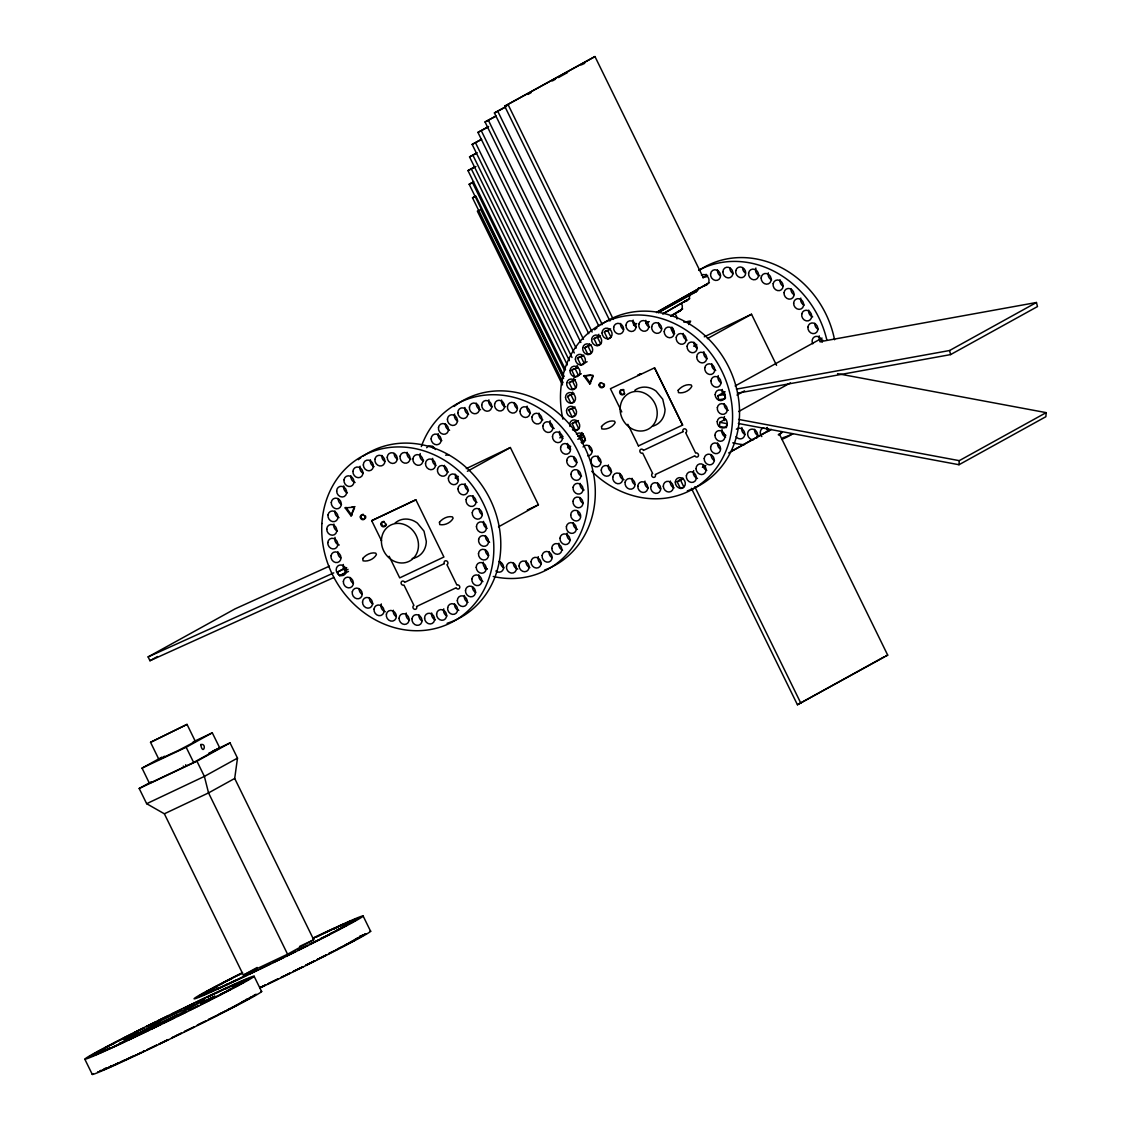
<?xml version="1.0" encoding="UTF-8"?>
<svg xmlns="http://www.w3.org/2000/svg" width="1131" height="1131" viewBox="0 0 1131 1131"><rect width="100%" height="100%" fill="white"/><g stroke="black" fill="none" stroke-linecap="round" stroke-linejoin="round"><path stroke-width="1.5" d="M959.003 464.728L959.272 460.656L1046.161 412.631L1045.878 416.703L959.003 464.728L738.317 423.489M717.817 395.723L718.849 399.794L725.296 398.621A4.241 3.746 61.1 0 0 724.264 394.549L717.817 395.723L725.056 391.722M151.243 781.832L139.198 788.491L146.662 803.703L164.363 813.797L243.377 975.092L287.571 954.211L313.725 939.748L234.697 778.453L237.496 758.109L230.031 742.897L212.868 751.012M351.048 515.92L354.13 507.155L345.153 507.861L351.048 515.92L354.484 508.144M589.774 383.975L592.87 375.209L583.893 375.916L589.774 383.975L593.224 376.185M688.765 324.555L690.659 321.147L687.662 321.388M719.783 422.33L719.5 426.401L726.187 427.645A4.241 3.746 61.1 0 0 726.455 423.574L719.783 422.33L725.565 419.134M587.102 361.736L580.825 364.931L577.588 358.343L581.942 355.94M581.306 373.753L575.029 376.962L571.805 370.374L577.588 367.165M689.783 298.499L663.939 313.16M682.672 308.919L677.398 312.114M709.42 282.693L657.662 311.675M678.614 480.505L680.565 480.208L683.788 486.811A4.241 3.746 61.1 0 1 680.41 488.408L677.172 481.82L682.968 478.102M305.582 965.323L315.111 960.643M227.967 1009.531L230.583 1008.428M150.536 742.318L187.025 724.391L195.409 741.512L178.062 750.616L158.92 759.438L150.536 742.318L187.025 724.391M158.92 759.438L160.913 758.152M208.274 1019.667L217.972 1014.974L208.783 1019.384M582.182 443.409L583.624 442.094L580.401 435.506A4.241 3.746 61.1 0 0 577.644 436.34M168.293 1039.615L167.869 1039.658M196.964 1025.35L206.351 1020.812L204.654 1021.533M237.666 1004.851L231.813 1007.834M97.817 1071.665L97.987 1071.736M117.313 1063.451L117.921 1063.069L117.2 1063.338M317.288 959.413L318.617 958.692M255.889 994.488L256.143 994.206M364.917 934.22L365.695 933.754L364.422 934.263M609.934 321.006L504.695 106.173L594.963 56.55L703.298 277.703L707.653 275.3M504.695 106.173L594.963 56.55M598.893 326.209L494.417 112.944L506.617 106.201M527.951 94.41L531.005 92.728M552.338 80.937L555.392 79.255M558.431 77.558L567.578 72.511M494.417 112.944L505.43 107.134M588.742 333.659L485.043 121.978L495.717 116.083M485.043 121.978L496.057 116.168M580.867 342.481L477.932 132.384L488.606 126.488M477.932 132.384L487.419 127.421M574.294 352.929L472.15 144.415L481.297 139.353M472.15 144.415L481.622 139.438M569.388 360.676L469.549 156.898L477.183 152.685M469.549 156.898L475.995 153.604M565.5 369.653L467.994 170.611L474.087 167.247M467.994 170.611L475.953 166.483M563.563 376.976L469.153 184.254L473.719 181.723M563.054 382.66L472.518 197.84L475.557 196.158M610.627 328.923L607.729 330.535L610.966 337.123L608.577 338.72L607.573 338.72L604.35 332.132L607.248 330.535M702.818 277.703L705.702 276.105M600.363 335.709L597.465 337.307L600.688 343.895L597.309 345.492L594.072 338.904L598.426 336.501M590.99 344.729L588.092 346.326L591.315 352.929L587.936 354.526L584.699 347.938L590.495 344.729M633.614 325.247L636.668 323.565M656.475 312.608L706.536 284.291M658.058 312.566L696.258 291.077L693.119 293.183M658.398 312.637L696.512 291.586M577.588 358.343A4.241 3.746 61.1 0 1 580.981 356.746L583.879 355.148M645.645 323.268L648.699 321.586M645.985 323.353L649.024 321.671M662.752 314.093L686.885 300.097M571.805 370.374A4.241 3.746 61.1 0 1 575.184 368.763L578.082 367.165M670.542 315.987L679.773 310.516M670.881 316.072L680.028 311.025M575.495 379.648L572.597 381.26L575.82 387.848L572.442 389.446L569.218 382.858L573.558 380.454A5.514 4.863 61.1 0 1 574.096 377.768M345.153 507.861L346.029 507.381L351.911 515.439M583.893 375.916L590.735 374.969M573.926 393.376L571.028 394.973L574.265 401.562L570.872 403.159L567.649 396.571L573.445 393.376M575.085 407.004L572.187 408.616L575.425 415.204L572.032 416.802L568.808 410.214L573.148 407.81M704.288 336.812L751.521 314.248L776.545 365.313M455.1 478.074L458.168 476.377M467.386 471.288L510.364 447.537L538.413 504.794L498.502 526.848M693.685 346.213L696.724 344.531M707.384 338.636L751.521 314.248M333.97 577.432L149.956 660.73L148.133 656.899L235.022 608.888L329.432 566.15M578.45 420.591L575.552 422.202L578.775 428.79L575.396 430.388L572.173 423.8L576.513 421.396M149.956 660.73L157.577 656.517M578.464 436.312L582.804 433.908M580.401 435.506L583.285 433.908M348.489 571.438L339.682 575.721A4.241 3.746 61.1 0 1 337.872 571.89L345.111 567.889M337.872 571.89L346.68 567.606M345.591 573.035L345.139 570.915L348.037 569.317M339.682 575.721L345.478 572.512M735.15 385.954L822.067 338.098M822.732 340.12L819.834 341.732L1036.448 302.5L1037.48 306.572L950.591 354.597L737.454 393.192M736.945 395.058L744.566 390.845M738.614 411.543L790.442 382.886M193.373 741.766L212.289 732.817L219.782 748.015L193.641 762.464L149.448 783.359L142.039 768.119L162.016 757.077M142.039 768.119L186.163 747.252L212.289 732.817M702.379 467.23L705.433 465.548M731.347 451.227L769.448 430.162M702.719 467.315L705.772 465.633M728.633 452.994L771.314 429.412M677.172 481.82L681.512 479.417M680.565 480.208L683.463 478.611M778.722 434.742A4.241 3.746 61.1 0 0 779.358 433.979L782.256 432.381M139.198 788.491L196.935 761.191L230.031 742.897M736.422 389.121L949.573 350.525L1036.448 302.5M237.496 758.109L204.386 776.403L146.662 803.703M234.697 778.453L208.542 792.902L164.363 813.797M243.377 975.092L257.175 967.472M691.409 488.338L797.44 704.754L884.315 656.743M797.44 704.754L887.708 655.146L779.358 433.979M294.102 970.978L293.198 971.501L303.051 966.708L297.326 969.338M351.317 941.501L350.341 942.095L351.331 941.685M359.191 937.839L360.153 937.288L359.163 937.656M125.046 1060.143L126.672 1059.28M305.992 965.082L314.531 960.883M337.42 949.022L339.116 948.117M245.653 999.747L246.388 999.352M109.396 1067.127L108.025 1067.918L109.551 1067.282M136.498 1054.714L135.07 1055.534L141.333 1052.622M281.209 977.34L284.22 975.784M289.734 973.324L281.167 977.509M328.626 953.589L329.531 953.108M250.163 998.093L241.327 1002.349L246.855 999.465M110.287 1066.575L111.206 1066.081M312.721 938.617L314.786 937.458L313.033 938.221M167.586 1039.997L158.877 1044.167L162.129 1042.414M197.685 1024.969L201.064 1023.244M163.627 756.696L164.462 756.257M229.126 1008.894L230.102 1008.385M252.694 996.51L254.984 995.252L254.206 995.534M116.55 1063.847L113.072 1065.6M142.52 1052.014L144.966 1050.685L144.287 1050.939M174.004 1036.646L171.502 1038.018L181.398 1033.168L175.206 1036.038M363.009 935.21L364.083 934.658M347.132 943.862L345.082 945.078M253.994 995.464L255.055 994.927M294.993 970.511L296.082 969.96M362.146 935.224L363.277 934.658M352.222 941.02L353.339 940.455M357.156 938.886L358.273 938.32M221.619 1012.811L218.679 1014.38L228.504 1009.601L222.849 1012.188M356.406 938.574L357.58 937.981M110.414 1066.604L111.587 1066.01M137.515 1054.191L138.703 1053.597M319.663 958.155L320.865 957.547M238.118 1004.13L240.606 1002.886M104.716 1068.922L105.932 1068.314M119.504 1062.461L115.518 1064.568L134.476 1055.576L127.803 1058.701M122.586 1042.697L127.025 1040.35L108.053 1049.356L121.3 1043.333L132.341 1036.448L177.341 1015.2L119.504 1043.503L121.314 1042.556M330.634 952.542L331.878 951.934M106.781 1067.989L102.426 1070.308L106.611 1068.399M107.897 1067.763L109.156 1067.141M359.262 937.472L363.998 934.984L362.401 935.662M340.29 947.538L346.779 944.498L337.702 949.05M250.248 997.726L251.52 997.104M231.261 1007.792L232.534 1007.17M359.715 936.525L361.001 935.888M360.506 936.454L361.793 935.818M348.348 943.254L354.399 940.455L345.832 944.753M259.692 987.646L260.992 987.01M260.144 987.745L265.502 984.974L264.357 985.426M359.616 936.482L360.902 935.846M354.583 939.833L355.883 939.197M355.912 939.508L352.25 941.261M358.852 937.359L361.34 936.143M163.387 1041.778L164.688 1041.156M322.137 956.925L323.424 956.303M285.507 975.148L286.779 974.526M112.874 1065.388L114.146 1064.752M139.99 1052.961L141.262 1052.339M250.22 997.33L251.492 996.708M103.995 1068.965L105.254 1068.357M102.158 1070.166L103.43 1069.558M120.805 1061.839L122.063 1061.217M333.164 951.298L334.423 950.69M130.532 1036.024C104.957 1048.55 156.742 1023.399 131.776 1035.628M202.35 1022.622L203.58 1022.028M356.76 938.673L357.976 938.094M247.746 998.942L248.961 998.362M233.82 1006.533L235.05 1005.954M99.867 1070.873L101.069 1070.294M110.598 1066.802L111.799 1066.222M241.893 1002.264L243.066 1001.713M237.807 1004.554L245.385 1000.709L244.056 1001.246M581.306 64.919L584.685 63.322M469.153 184.254L472.532 182.656L564.623 370.629M472.518 197.84L475.897 196.243L564.115 376.326M703.397 286.412L706.776 284.8M683.746 302.203L687.139 300.606M510.364 447.537L466.269 468.616M381.543 540.788L371.675 520.656L415.869 499.775L443.918 557.018L399.71 577.884L389.121 556.254M371.703 520.698L415.812 499.845M638.435 445.925L682.643 425.072L654.595 367.815L610.415 388.711L621.781 411.924M527.357 510.01L538.413 504.794M208.74 753.232L219.782 748.015M885.446 656.206L887.708 655.146M299.517 946.463L313.725 939.748M362.273 935.28L363.447 934.729M262.251 986.402L263.396 985.864M357.127 938.603L358.244 938.066M248.113 998.857L250.149 997.91M165.918 1040.562L167.006 1040.053M252.326 996.411L253.386 995.916M287.981 973.961L289.776 973.141M115.362 1064.186L116.394 1063.706M142.464 1051.773L143.496 1051.293M324.597 955.737L325.615 955.271M254.418 994.983L255.408 994.531M100.023 1071.17L100.998 1070.718M123.222 1060.68L124.184 1060.228M335.554 950.167L337.137 949.446L328.739 953.73M110.414 1066.25L111.319 1065.84M559.774 437.867L562.969 436.425M577.814 439.266L583.723 436.594L585.533 440.411L581.108 442.419M567.508 447.706L570.717 446.264M148.133 656.899L333.758 572.88M355.714 939.168L354.328 939.776M245.865 999.804L246.685 999.422M236.11 1005.459L237.51 1004.837M236.817 1005.007L235.616 1005.53M192.51 742.643L195.409 741.512M326.378 954.932L317.231 959.526M683.803 322.109L689.783 321.628M445.628 455.157L448.625 454.931M352.01 506.914L355.007 506.674M837.548 373.654L1046.161 412.631M738.6 419.417L959.272 460.656M343.782 569.218L345.139 570.915M584.755 375.435L590.636 383.494M185.654 764.768L186.064 765.475M654.552 367.886L682.559 425.058M508.073 104.575L613.327 319.409M694.802 486.74L800.819 703.157M497.81 111.347L602.286 324.611M488.436 120.367L592.135 332.047M627.846 424.295L638.464 445.967M481.325 130.786L583.483 339.3M580.981 356.746L584.204 363.334M475.529 142.803L576.131 348.164M472.942 155.3L572.003 357.495M575.184 368.763L578.422 375.351M471.373 169.014L567.338 364.903M563.549 378.574L480.746 209.546L477.353 211.144L562.475 384.908M363.192 916.138L370.643 931.35M196.935 761.191L204.386 776.403L208.542 792.902L287.571 954.211M186.163 747.252L193.641 762.464M254.164 976.392A94.354 2.474 -26.1 0 1 123.576 1042.485A94.354 2.474 -26.1 0 1 130.843 1034.172A94.354 2.474 -26.1 0 1 254.164 976.392L261.629 991.604M84.839 1059.238L92.304 1074.45M183.307 766.069L183.632 766.818M949.573 350.525L950.591 354.597M314.008 937.571A94.354 2.474 -26.1 0 1 345.224 926.487A94.354 2.474 -26.1 0 1 212.232 991.59A94.354 2.474 -26.1 0 1 242.571 972.547M370.134 931.138A94.354 2.474 -26.1 0 1 260.229 987.872M261.12 991.392A94.354 2.474 -26.1 0 1 176.379 1035.939A94.354 2.474 -26.1 0 1 93.011 1073.63M421.326 446.575A94.354 83.355 61.1 0 1 524.883 400.954A94.354 83.355 61.1 0 1 586.876 512.923A94.354 83.355 61.1 0 1 493.243 576.485M570.278 540.25A5.514 4.863 61.1 0 1 567.211 533.097M454.026 406.496A94.354 83.355 61.1 0 1 582.168 442.377A94.354 83.355 61.1 0 1 544.577 570.052M563.012 438.404A5.514 4.863 61.1 0 1 559.633 431.392M583.2 503.394A5.514 4.863 61.1 0 1 579.934 497.527M541.424 563.733A5.514 4.863 61.1 0 1 538.271 556.622M562.559 550.118A5.514 4.863 61.1 0 1 558.912 543.233M552.013 557.625A5.514 4.863 61.1 0 1 549.086 551.603M577.46 529.365A5.514 4.863 61.1 0 1 573.346 522.748M580.161 516.146A5.514 4.863 61.1 0 1 577.644 511.254M504.002 567.889A5.514 4.863 61.1 0 1 500.524 562.164M492.126 406.906A5.514 4.863 61.1 0 1 488.917 399.823M468.602 414.413A5.514 4.863 61.1 0 1 464.912 407.542M457.744 421.128A5.514 4.863 61.1 0 1 454.634 414.003M480.604 409.761A5.514 4.863 61.1 0 1 476.377 403.216M576.895 462.522A5.514 4.863 61.1 0 1 573.7 456.627M581.546 476.137A5.514 4.863 61.1 0 1 577.899 470.524M570.25 449.587A5.514 4.863 61.1 0 1 567.55 443.451M426.656 447.749A5.514 4.863 61.1 0 1 435.336 449.488M412.193 558.488A20.344 17.969 61.1 0 0 426.316 541.339L424.012 531.174L417.367 523.073A20.344 17.969 61.1 0 0 394.917 523.215M386.392 524.176A2.545 2.248 61.1 0 1 384.031 526.325A2.545 2.248 61.1 0 1 381.755 523.554A2.545 2.248 61.1 0 1 384.13 521.419M505.373 406.863A5.514 4.863 61.1 0 1 501.599 400.049M584.105 490.034A5.514 4.863 61.1 0 1 580.076 483.375M449.601 430.261A5.514 4.863 61.1 0 1 445.444 423.673M542.838 419.884A5.514 4.863 61.1 0 1 538.978 413.126M441.853 440.595A5.514 4.863 61.1 0 1 438.248 433.682M554.218 428.493A5.514 4.863 61.1 0 1 550.161 420.76M517.433 408.602A5.514 4.863 61.1 0 1 514.393 402.636M498.828 561.527A5.514 4.863 61.1 0 1 503.366 568.992A5.514 4.863 61.1 0 1 495.859 571.014M530.453 413.197A5.514 4.863 61.1 0 1 527.159 406.142M422.909 461.335A5.514 4.863 61.1 0 1 423.616 460.246M529.874 567.606A5.514 4.863 61.1 0 1 526.155 560.764M487.32 568.836A5.514 4.863 61.1 0 1 484.718 568.667M517.715 569.133A5.514 4.863 61.1 0 1 513.446 562.63M432.791 447.805A5.514 4.863 61.1 0 1 432.721 446.406M572.173 423.8A4.241 3.746 61.1 0 1 575.552 422.202M568.808 410.214A4.241 3.746 61.1 0 1 572.187 408.616M567.649 396.571A4.241 3.746 61.1 0 1 571.028 394.973M569.218 382.858A4.241 3.746 61.1 0 1 572.597 381.26M584.699 347.938A4.241 3.746 61.1 0 1 588.092 346.326M594.072 338.904A4.241 3.746 61.1 0 1 597.465 337.307M624.793 393.418A2.545 2.248 61.1 0 1 621.131 393.432A2.545 2.248 61.1 0 1 621.697 389.63M622.856 389.46A2.545 2.248 61.1 0 1 624.015 389.941M753.246 439.832A5.514 4.863 61.1 0 1 747.662 433.173A5.514 4.863 61.1 0 1 754.603 429.78A5.514 4.863 61.1 0 1 756.582 438.206M767.921 431.561A5.514 4.863 61.1 0 1 767.313 427.461M761.799 436.58A5.514 4.863 61.1 0 1 763.807 427.815M766.408 428.027A5.514 4.863 61.1 0 1 769.532 430.755M736.38 429.2A5.514 4.863 61.1 0 1 743.477 430.36A5.514 4.863 61.1 0 1 743.124 437.853A5.514 4.863 61.1 0 1 736.027 436.693M758.873 435.831A5.514 4.863 61.1 0 1 754.603 429.328M745.159 434.601A5.514 4.863 61.1 0 1 741.922 427.518M782.765 285.987A5.514 4.863 61.1 0 1 780.136 279.824M771.611 279.894A5.514 4.863 61.1 0 1 768.317 272.84M674.811 313.895A5.514 4.863 61.1 0 1 676.96 318.97M794.118 294.71A5.514 4.863 61.1 0 1 790.993 288.773M818.052 329.22A5.514 4.863 61.1 0 1 814.857 323.325M782.002 431.632A5.514 4.863 61.1 0 1 778.241 434.742M671.856 327.085A5.514 4.863 61.1 0 1 673.171 333.588M812.751 343.81A5.514 4.863 61.1 0 1 815.889 336.388A5.514 4.863 61.1 0 1 822.152 342.325M782.737 437.782A94.354 83.355 61.1 0 0 792.958 433.668A94.354 83.355 61.1 0 1 781.719 439.45M699.015 270.422A94.354 83.355 61.1 0 1 834.551 339.752M819.692 339.979A5.514 4.863 61.1 0 1 819.24 335.865M812.666 316.878A5.514 4.863 61.1 0 1 808.722 310.163M804.169 305.101A5.514 4.863 61.1 0 1 800.79 298.089M759.862 275.823A5.514 4.863 61.1 0 1 755.89 268.033M745.301 272.953A5.514 4.863 61.1 0 1 742.629 268.132M733.284 273.617A5.514 4.863 61.1 0 1 729.834 267.863M720.504 275.936A5.514 4.863 61.1 0 1 717.535 269.927M706.14 277.024A5.514 4.863 61.1 0 1 706.083 274.253M689.316 294.272A5.514 4.863 61.1 0 1 685.117 301.002M652.474 426.231A20.344 17.969 61.1 0 0 665.042 409.38L662.752 399.215L656.093 391.128A20.344 17.969 61.1 0 0 634.859 390.266M698.605 287.741A5.514 4.863 61.1 0 1 694.547 292.166M681.668 303.9A5.514 4.863 61.1 0 1 678.671 311.407M744.127 444.78A94.354 83.355 61.1 0 1 732.789 442.815M698.788 270.196A94.354 83.355 61.1 0 1 826.874 340.162M701.404 275.059A5.514 4.863 61.1 0 1 708.614 278.268A5.514 4.863 61.1 0 1 705.419 285.182M725.876 435.364A5.514 4.863 61.1 0 1 721.946 429.95M623.577 329.517A5.514 4.863 61.1 0 1 620.608 323.494M636.357 327.184A5.514 4.863 61.1 0 1 633.162 320.101M649.604 327.142A5.514 4.863 61.1 0 1 645.829 320.327M598.695 337.01A5.514 4.863 61.1 0 1 598.865 334.281M589.647 345.337A5.514 4.863 61.1 0 1 589.689 343.951M562.913 419.177A94.354 83.355 61.1 0 1 652.615 316.397A94.354 83.355 61.1 0 1 726.427 449.77A94.354 83.355 61.1 0 1 591.725 471.231M569.953 426.5A5.514 4.863 61.1 0 1 574.35 419.912A5.514 4.863 61.1 0 1 579.638 426.839A5.514 4.863 61.1 0 1 572.512 429.837M576.457 434.134A5.514 4.863 61.1 0 1 583.992 435.661A5.514 4.863 61.1 0 1 582.366 443.324M583.045 446.943A5.514 4.863 61.1 0 1 591.4 448.3A5.514 4.863 61.1 0 1 587.837 455.92M592.206 451.481A5.514 4.863 61.1 0 1 589.053 445.572M724.603 420.576A5.514 4.863 61.1 0 1 724.462 416.491M674.118 487.885A5.514 4.863 61.1 0 1 670.386 481.043M720.447 449.092A5.514 4.863 61.1 0 1 717.591 443.027M728.336 410.313A5.514 4.863 61.1 0 1 724.307 403.654M582.013 435.265A5.514 4.863 61.1 0 1 582.069 432.509M714.509 460.529A5.514 4.863 61.1 0 1 711.173 454.704M725.621 437.089A5.514 4.863 61.1 0 1 722.059 430.162M706.79 470.397A5.514 4.863 61.1 0 1 703.001 464.883M634.675 484.478A5.514 4.863 61.1 0 1 632.088 478.3M600.646 462.169A5.514 4.863 61.1 0 1 597.988 456.019M572.442 393.461A5.514 4.863 61.1 0 1 572.625 392.089M624.058 479.77A5.514 4.863 61.1 0 1 619.703 473.309M611.758 471.966A5.514 4.863 61.1 0 1 608.407 464.926M707.257 358.683A5.514 4.863 61.1 0 1 703.864 351.67M723.557 394.747A5.514 4.863 61.1 0 1 722.313 389.446M721.126 382.801A5.514 4.863 61.1 0 1 718.242 375.577M715.739 370.459A5.514 4.863 61.1 0 1 711.795 363.73M697.516 478.441A5.514 4.863 61.1 0 1 693.699 470.581M577.022 368.084A5.514 4.863 61.1 0 1 577.248 365.355M600.787 324.894A94.354 83.355 61.1 0 1 727.671 365.016A94.354 83.355 61.1 0 1 687.323 490.868M594.623 329.8A94.354 83.355 61.1 0 1 597.027 327.75M648.233 488.168A5.514 4.863 61.1 0 1 644.995 481.099M660.688 488.903A5.514 4.863 61.1 0 1 657.677 482.909M604.166 383.904A2.545 2.248 61.1 0 1 603.247 387.141A2.545 2.248 61.1 0 1 600.094 385.827A2.545 2.248 61.1 0 1 601.013 382.589M674.698 333.475A5.514 4.863 61.1 0 1 671.178 327.764M661.677 328.881A5.514 4.863 61.1 0 1 658.624 322.915M687.068 340.162A5.514 4.863 61.1 0 1 683.209 333.405M697.191 348.291A5.514 4.863 61.1 0 1 694.066 342.354M604.35 332.132A4.241 3.746 61.1 0 1 607.729 330.535M374.107 466.636A5.514 4.863 61.1 0 1 370.417 459.78M384.851 461.462A5.514 4.863 61.1 0 1 381.882 455.454M397.631 459.144A5.514 4.863 61.1 0 1 394.182 453.39M410.878 459.101A5.514 4.863 61.1 0 1 407.103 452.287M363.249 473.366A5.514 4.863 61.1 0 1 360.139 466.226M355.106 482.499A5.514 4.863 61.1 0 1 350.949 475.911M346.029 572.357A5.514 4.863 61.1 0 1 337.9 573.968A5.514 4.863 61.1 0 1 339.173 565.217A5.514 4.863 61.1 0 1 346.227 570.999M488.705 555.618A5.514 4.863 61.1 0 1 485.439 549.765M353.48 583.44A5.514 4.863 61.1 0 1 350.313 577.517M435.393 619.83A5.514 4.863 61.1 0 1 431.66 612.988M482.965 581.588A5.514 4.863 61.1 0 1 478.851 574.972M489.61 542.272A5.514 4.863 61.1 0 1 485.581 535.599M344.531 569.77A5.514 4.863 61.1 0 1 343.329 564.454M475.783 592.474A5.514 4.863 61.1 0 1 472.447 586.664M486.881 569.049A5.514 4.863 61.1 0 1 483.333 562.121M468.064 602.356A5.514 4.863 61.1 0 1 464.417 595.471M395.949 616.437A5.514 4.863 61.1 0 1 393.362 610.259M446.943 615.957A5.514 4.863 61.1 0 1 443.776 608.846M347.358 492.833A5.514 4.863 61.1 0 1 343.767 485.92M361.92 594.128A5.514 4.863 61.1 0 1 359.149 589.35M339.258 545.015A5.514 4.863 61.1 0 1 335.045 537.352M337.406 531.005A5.514 4.863 61.1 0 1 333.899 524.049M487.065 528.361A5.514 4.863 61.1 0 1 483.587 521.391M435.958 465.435A5.514 4.863 61.1 0 1 432.664 458.366M385.332 611.715A5.514 4.863 61.1 0 1 381.317 603.954M373.018 603.912A5.514 4.863 61.1 0 1 369.469 598.228M468.517 490.628A5.514 4.863 61.1 0 1 465.138 483.616M482.4 514.746A5.514 4.863 61.1 0 1 479.205 508.851M476.999 502.404A5.514 4.863 61.1 0 1 473.069 495.689M458.79 610.401A5.514 4.863 61.1 0 1 454.591 603.827M340.728 557.951A5.514 4.863 61.1 0 1 337.985 551.829M341.534 504.468A5.514 4.863 61.1 0 1 338.24 498.63M363.362 455.949A94.354 83.355 61.1 0 1 489.751 498.559A94.354 83.355 61.1 0 1 447.084 623.308M358.301 459.709A94.354 83.355 61.1 0 1 360.789 457.772M409.507 620.127A5.514 4.863 61.1 0 1 406.255 613.044M421.962 620.848A5.514 4.863 61.1 0 1 418.951 614.854M339.031 517.659A5.514 4.863 61.1 0 1 334.974 511.014M364.521 519.101A2.545 2.248 61.1 0 1 361.142 517.15A2.545 2.248 61.1 0 1 363.447 514.365M365.426 515.863A2.545 2.248 61.1 0 1 365.384 518.309M422.937 460.84A5.514 4.863 61.1 0 1 420.237 453.559M448.343 472.122A5.514 4.863 61.1 0 1 444.483 465.35M458.465 480.237A5.514 4.863 61.1 0 1 455.341 474.299M200.682 744.566C202.916 756.413 207.51 742.855 200.682 744.566M90.452 1056.043L100.263 1051.236L90.452 1056.043M199.48 995.775L209.292 990.982L199.48 995.775M238.938 983.39L248.749 978.598L238.938 983.39M347.952 923.136L357.764 918.344L347.952 923.136M362.768 558.488L363.065 560.835C368.013 561.867 374.135 559.011 376.453 554.515L375.775 553.13C371.01 552.027 365.765 554.84 362.768 558.488M439.45 522.239L439.747 524.586C444.695 525.618 450.817 522.762 453.135 518.252L452.457 516.881C447.692 515.778 442.447 518.578 439.45 522.239M601.494 426.543L601.791 428.889C606.753 429.921 612.875 427.066 615.179 422.556L614.515 421.184C609.736 420.082 604.491 422.895 601.494 426.543M678.176 390.28L678.473 392.627C683.435 393.659 689.557 390.803 691.861 386.307L691.197 384.922C686.418 383.819 681.173 386.632 678.176 390.28M94.99 1055.039L104.801 1050.232L94.99 1055.039M204.004 994.771L213.816 989.978L204.004 994.771M225.14 989.017L234.937 984.224L225.14 989.017M334.154 928.749L343.965 923.956L334.154 928.749M226.228 984.889L236.04 980.096L217.081 989.088L226.949 984.281L226.115 984.776M195.974 1002.504L205.771 997.726L195.974 1002.504M151.483 1028.885L161.281 1024.092L151.483 1028.885M260.498 968.617L270.309 963.838L260.498 968.617M267.962 983.843L277.759 979.05L267.962 983.843M158.849 1020.459L168.646 1015.68L158.849 1020.459M189.103 1010.365L198.9 1005.6L189.103 1010.365M298.117 950.111L307.915 945.332L298.117 950.111M123.208 1038.3L133.006 1033.536L123.208 1038.3M232.237 978.046L242.02 973.268L232.237 978.046M220.517 994.305L230.3 989.54L220.517 994.305M329.531 934.05L339.314 929.286L329.531 934.05M98.1 1051.505L107.883 1046.741L98.1 1051.505M207.129 991.237L216.898 986.486L207.129 991.237M237.75 984.79L247.519 980.026L237.75 984.79M346.765 924.522L356.548 919.772L346.765 924.522M89.915 1056.707L99.669 1051.957L89.915 1056.707M198.929 996.439L208.698 991.689L198.929 996.439M236.436 984.196L246.19 979.46L236.436 984.196M345.45 923.942L355.219 919.192L345.45 923.942M200.908 1002.844L214.848 996.227L200.908 1002.844M100.716 1052.593L110.47 1047.843L100.716 1052.593M209.73 992.325L219.485 987.589L209.73 992.325M216.912 992.707L226.652 987.985L207.015 997.358L216.813 992.551M325.926 932.453L335.667 927.717L316.044 937.104L325.841 932.283M127.775 1040.195L137.515 1035.473L127.775 1040.195M236.789 979.927L246.53 975.205L236.789 979.927M184.127 1008.145L193.853 1003.437L184.127 1008.145M164.221 1022.664L173.948 1017.957L164.221 1022.664M273.25 962.41L282.962 957.688L273.25 962.41M146.422 1026.595L156.135 1021.887L146.422 1026.595M200.809 1004.455L210.507 999.762L200.809 1004.455M309.837 944.201L319.536 939.493L309.837 944.201M113.383 1043.348L123.081 1038.668L113.383 1043.348M222.411 983.093L232.095 978.4L222.411 983.093M228.25 990.176L237.92 985.497L228.25 990.176M337.264 929.922L346.948 925.243L337.264 929.922M93.406 1054.163L103.062 1049.497L93.406 1054.163M202.421 993.909L212.091 989.229L202.421 993.909M239.574 983.475L249.23 978.796L239.574 983.475M348.588 923.207L358.244 918.542L348.588 923.207M91.554 1056.297L101.196 1051.632L91.554 1056.297M200.569 996.029L210.21 991.378L200.569 996.029M231.912 986.02L241.539 981.369L231.912 986.02M340.926 925.766L350.553 921.115L340.926 925.766M155.357 1023.117L159.669 1021.039L155.357 1023.117M139.438 1034.639L149.023 1030.016L139.438 1034.639M248.452 974.385L258.038 969.762L248.452 974.385M146.889 1049.865L156.474 1045.242L146.889 1049.865M171.771 1014.111L181.342 1009.502L171.771 1014.111M177.03 1016.359L186.573 1011.75L177.03 1016.359M286.044 956.091L295.601 951.496L286.044 956.091M184.48 1031.571L194.037 1026.976L184.48 1031.571M134.575 1032.518L144.104 1027.923L134.575 1032.518M211.525 998.97L221.054 994.389L211.525 998.97M320.554 938.702L330.068 934.121L320.554 938.702M105.084 1047.716L114.584 1043.135L105.084 1047.716M214.098 987.448L223.599 982.881L214.098 987.448M234.202 986.882L243.674 982.288L234.202 986.882M343.216 926.628L352.702 922.034L343.216 926.628M153.463 1023.484L151.017 1024.969L159.725 1020.629L153.463 1023.484M160.517 1020.897L134.363 1035.36L178.542 1014.465L204.697 1000.016L160.517 1020.897M641.037 373.682L637.87 375.167L641.023 373.697M683.053 431.66L643.44 450.392A2.121 1.866 61.1 0 0 640.81 449.29A2.121 1.866 61.1 0 0 640.061 451.99A2.121 1.866 61.1 0 0 642.677 453.093L652.644 473.451A2.121 1.866 61.1 0 0 651.894 476.151A2.121 1.866 61.1 0 0 654.51 477.254A2.121 1.866 61.1 0 0 655.273 474.539L694.886 455.807A2.121 1.866 61.1 0 0 697.516 456.91A2.121 1.866 61.1 0 0 698.279 454.21A2.121 1.866 61.1 0 0 695.65 453.107L685.683 432.763A2.121 1.866 61.1 0 0 686.446 430.063A2.121 1.866 61.1 0 0 683.817 428.96A2.121 1.866 61.1 0 0 683.053 431.66M444.327 563.606L404.714 582.338A2.121 1.866 61.1 0 0 402.085 581.235A2.121 1.866 61.1 0 0 401.321 583.935A2.121 1.866 61.1 0 0 403.951 585.038L413.918 605.396A2.121 1.866 61.1 0 0 413.154 608.096A2.121 1.866 61.1 0 0 415.784 609.199A2.121 1.866 61.1 0 0 416.547 606.499L456.161 587.767A2.121 1.866 61.1 0 0 458.79 588.869A2.121 1.866 61.1 0 0 459.554 586.169A2.121 1.866 61.1 0 0 456.924 585.066L446.957 564.708A2.121 1.866 61.1 0 0 447.706 562.008A2.121 1.866 61.1 0 0 445.091 560.905A2.121 1.866 61.1 0 0 444.327 563.606M559.986 538.271A5.514 4.863 61.1 0 0 567.168 544.294A5.514 4.863 61.1 0 0 567.833 535.161A5.514 4.863 61.1 0 0 559.986 538.271M570.943 474.356A5.514 4.863 61.1 0 0 578.422 479.926A5.514 4.863 61.1 0 0 578.535 470.694A5.514 4.863 61.1 0 0 570.943 474.356M552.479 436.58A5.514 4.863 61.1 0 0 559.887 442.249A5.514 4.863 61.1 0 0 560.128 433.046A5.514 4.863 61.1 0 0 552.479 436.58M566.744 460.458A5.514 4.863 61.1 0 0 573.785 466.693A5.514 4.863 61.1 0 0 574.704 457.603A5.514 4.863 61.1 0 0 566.744 460.458M551.815 548.45A5.514 4.863 61.1 0 0 559.407 553.794A5.514 4.863 61.1 0 0 559.28 544.534A5.514 4.863 61.1 0 0 551.815 548.45M572.979 501.372A5.514 4.863 61.1 0 0 580.09 507.494A5.514 4.863 61.1 0 0 580.882 498.389A5.514 4.863 61.1 0 0 572.979 501.372M573.12 487.207A5.514 4.863 61.1 0 0 579.736 493.95A5.514 4.863 61.1 0 0 581.334 485.043A5.514 4.863 61.1 0 0 573.12 487.207M542.131 555.448A5.514 4.863 61.1 0 0 548.917 561.994A5.514 4.863 61.1 0 0 550.26 553.017A5.514 4.863 61.1 0 0 542.131 555.448M531.061 561.796A5.514 4.863 61.1 0 0 538.314 567.72A5.514 4.863 61.1 0 0 538.865 558.558A5.514 4.863 61.1 0 0 531.061 561.796M566.405 526.594A5.514 4.863 61.1 0 0 573.092 533.238A5.514 4.863 61.1 0 0 574.562 524.289A5.514 4.863 61.1 0 0 566.405 526.594M570.703 515.086A5.514 4.863 61.1 0 0 578.238 520.543A5.514 4.863 61.1 0 0 578.238 511.311A5.514 4.863 61.1 0 0 570.703 515.086M506.49 566.461A5.514 4.863 61.1 0 0 513.347 572.922A5.514 4.863 61.1 0 0 514.563 563.917A5.514 4.863 61.1 0 0 506.49 566.461M481.721 404.997A5.514 4.863 61.1 0 0 489.016 410.878A5.514 4.863 61.1 0 0 489.497 401.703A5.514 4.863 61.1 0 0 481.721 404.997M519.072 565.967A5.514 4.863 61.1 0 0 526.721 571.212A5.514 4.863 61.1 0 0 526.481 561.951A5.514 4.863 61.1 0 0 519.072 565.967M457.829 412.758A5.514 4.863 61.1 0 0 465.449 418.06A5.514 4.863 61.1 0 0 465.265 408.786A5.514 4.863 61.1 0 0 457.829 412.758M447.424 419.177A5.514 4.863 61.1 0 0 454.634 425.157A5.514 4.863 61.1 0 0 455.242 415.996A5.514 4.863 61.1 0 0 447.424 419.177M469.422 407.061A5.514 4.863 61.1 0 0 476.236 413.578A5.514 4.863 61.1 0 0 477.522 404.573A5.514 4.863 61.1 0 0 469.422 407.061M507.437 406.467A5.514 4.863 61.1 0 0 514.322 412.886A5.514 4.863 61.1 0 0 515.496 403.852A5.514 4.863 61.1 0 0 507.437 406.467M560.608 447.296A5.514 4.863 61.1 0 0 567.14 454.125A5.514 4.863 61.1 0 0 568.851 445.261A5.514 4.863 61.1 0 0 560.608 447.296M381.401 540.703A20.344 17.969 61.1 0 0 408.885 561.443A20.344 17.969 61.1 0 0 409.549 527.399A20.344 17.969 61.1 0 0 381.401 540.703M494.643 403.894A5.514 4.863 61.1 0 0 501.019 410.906A5.514 4.863 61.1 0 0 502.97 402.113A5.514 4.863 61.1 0 0 494.643 403.894M431.137 438.899A5.514 4.863 61.1 0 0 438.715 444.299A5.514 4.863 61.1 0 0 438.644 435.053A5.514 4.863 61.1 0 0 431.137 438.899M380.893 524.035A2.545 2.248 61.1 0 0 384.328 526.636A2.545 2.248 61.1 0 0 384.413 522.381A2.545 2.248 61.1 0 0 380.893 524.035M519.977 411.331A5.514 4.863 61.1 0 0 527.329 417.099A5.514 4.863 61.1 0 0 527.696 407.909A5.514 4.863 61.1 0 0 519.977 411.331M438.489 427.518A5.514 4.863 61.1 0 0 445.232 434.12A5.514 4.863 61.1 0 0 446.632 425.157A5.514 4.863 61.1 0 0 438.489 427.518M532.022 416.957A5.514 4.863 61.1 0 0 538.483 423.885A5.514 4.863 61.1 0 0 540.307 415.049A5.514 4.863 61.1 0 0 532.022 416.957M542.88 425.906A5.514 4.863 61.1 0 0 549.85 432.24A5.514 4.863 61.1 0 0 550.882 423.178A5.514 4.863 61.1 0 0 542.88 425.906M619.618 392.089A2.545 2.248 61.1 0 0 623.054 394.677A2.545 2.248 61.1 0 0 623.139 390.421A2.545 2.248 61.1 0 0 619.618 392.089M773.18 283.669A5.514 4.863 61.1 0 0 779.641 290.582A5.514 4.863 61.1 0 0 781.464 281.76A5.514 4.863 61.1 0 0 773.18 283.669M761.149 278.028A5.514 4.863 61.1 0 0 768.5 283.81A5.514 4.863 61.1 0 0 768.854 274.607A5.514 4.863 61.1 0 0 761.149 278.028M784.052 292.618A5.514 4.863 61.1 0 0 791.007 298.937A5.514 4.863 61.1 0 0 792.053 289.875A5.514 4.863 61.1 0 0 784.052 292.618M807.916 327.17A5.514 4.863 61.1 0 0 814.956 333.391A5.514 4.863 61.1 0 0 815.861 324.3A5.514 4.863 61.1 0 0 807.916 327.17M735.814 270.592A5.514 4.863 61.1 0 0 742.176 277.604A5.514 4.863 61.1 0 0 744.127 268.81A5.514 4.863 61.1 0 0 735.814 270.592M620.127 408.758A20.344 17.969 61.1 0 0 647.625 429.483A20.344 17.969 61.1 0 0 648.275 395.44A20.344 17.969 61.1 0 0 620.127 408.758M722.893 271.709A5.514 4.863 61.1 0 0 730.174 277.576A5.514 4.863 61.1 0 0 730.654 268.4A5.514 4.863 61.1 0 0 722.893 271.709M748.609 273.179A5.514 4.863 61.1 0 0 755.494 279.597A5.514 4.863 61.1 0 0 756.653 270.563A5.514 4.863 61.1 0 0 748.609 273.179M710.593 273.773A5.514 4.863 61.1 0 0 717.407 280.276A5.514 4.863 61.1 0 0 718.68 271.284A5.514 4.863 61.1 0 0 710.593 273.773M801.766 314.008A5.514 4.863 61.1 0 0 808.312 320.836A5.514 4.863 61.1 0 0 810.008 311.958A5.514 4.863 61.1 0 0 801.766 314.008M793.637 303.292A5.514 4.863 61.1 0 0 801.045 308.961A5.514 4.863 61.1 0 0 801.285 299.743A5.514 4.863 61.1 0 0 793.637 303.292M602.06 333.037A5.514 4.863 61.1 0 0 609.694 338.339A5.514 4.863 61.1 0 0 609.496 329.079A5.514 4.863 61.1 0 0 602.06 333.037M613.666 327.34A5.514 4.863 61.1 0 0 620.481 333.857A5.514 4.863 61.1 0 0 621.753 324.851A5.514 4.863 61.1 0 0 613.666 327.34M625.966 325.276A5.514 4.863 61.1 0 0 633.247 331.157A5.514 4.863 61.1 0 0 633.728 321.982A5.514 4.863 61.1 0 0 625.966 325.276M638.888 324.173A5.514 4.863 61.1 0 0 645.25 331.185A5.514 4.863 61.1 0 0 647.201 322.392A5.514 4.863 61.1 0 0 638.888 324.173M591.654 339.456A5.514 4.863 61.1 0 0 598.879 345.436A5.514 4.863 61.1 0 0 599.487 336.275A5.514 4.863 61.1 0 0 591.654 339.456M664.222 331.609A5.514 4.863 61.1 0 0 671.574 337.377A5.514 4.863 61.1 0 0 671.927 328.188A5.514 4.863 61.1 0 0 664.222 331.609M582.734 347.797A5.514 4.863 61.1 0 0 589.463 354.399A5.514 4.863 61.1 0 0 590.877 345.436A5.514 4.863 61.1 0 0 582.734 347.797M686.376 475.727A5.514 4.863 61.1 0 0 693.147 482.273A5.514 4.863 61.1 0 0 694.491 473.295A5.514 4.863 61.1 0 0 686.376 475.727M601.254 470.114A5.514 4.863 61.1 0 0 608.634 475.84A5.514 4.863 61.1 0 0 608.93 466.636A5.514 4.863 61.1 0 0 601.254 470.114M675.306 482.075A5.514 4.863 61.1 0 0 682.559 487.998A5.514 4.863 61.1 0 0 683.096 478.837A5.514 4.863 61.1 0 0 675.306 482.075M696.046 468.729A5.514 4.863 61.1 0 0 703.652 474.073A5.514 4.863 61.1 0 0 703.524 464.813A5.514 4.863 61.1 0 0 696.046 468.729M663.303 486.259A5.514 4.863 61.1 0 0 670.966 491.49A5.514 4.863 61.1 0 0 670.711 482.23A5.514 4.863 61.1 0 0 663.303 486.259M650.735 486.74A5.514 4.863 61.1 0 0 657.592 493.215A5.514 4.863 61.1 0 0 658.808 484.195A5.514 4.863 61.1 0 0 650.735 486.74M637.799 486.288A5.514 4.863 61.1 0 0 645.122 492.112A5.514 4.863 61.1 0 0 645.547 482.923A5.514 4.863 61.1 0 0 637.799 486.288M704.217 458.55A5.514 4.863 61.1 0 0 711.399 464.572A5.514 4.863 61.1 0 0 712.078 455.44A5.514 4.863 61.1 0 0 704.217 458.55M714.933 435.364A5.514 4.863 61.1 0 0 722.483 440.821A5.514 4.863 61.1 0 0 722.469 431.59A5.514 4.863 61.1 0 0 714.933 435.364M566.532 410.567A5.514 4.863 61.1 0 0 573.601 416.745A5.514 4.863 61.1 0 0 574.463 407.641A5.514 4.863 61.1 0 0 566.532 410.567M591.032 459.865A5.514 4.863 61.1 0 0 597.536 466.75A5.514 4.863 61.1 0 0 599.289 457.885A5.514 4.863 61.1 0 0 591.032 459.865M566.744 382.9A5.514 4.863 61.1 0 0 573.403 389.601A5.514 4.863 61.1 0 0 574.93 380.666A5.514 4.863 61.1 0 0 566.744 382.9M696.71 356.859A5.514 4.863 61.1 0 0 704.118 362.528A5.514 4.863 61.1 0 0 704.359 353.324A5.514 4.863 61.1 0 0 696.71 356.859M704.839 367.575A5.514 4.863 61.1 0 0 711.385 374.403A5.514 4.863 61.1 0 0 713.081 365.539A5.514 4.863 61.1 0 0 704.839 367.575M715.174 394.634A5.514 4.863 61.1 0 0 722.652 400.204A5.514 4.863 61.1 0 0 722.78 390.973A5.514 4.863 61.1 0 0 715.174 394.634M717.365 407.499A5.514 4.863 61.1 0 0 723.981 414.229A5.514 4.863 61.1 0 0 725.565 405.322A5.514 4.863 61.1 0 0 717.365 407.499M710.989 380.751A5.514 4.863 61.1 0 0 718.029 386.972A5.514 4.863 61.1 0 0 718.948 377.881A5.514 4.863 61.1 0 0 710.989 380.751M565.5 397.292A5.514 4.863 61.1 0 0 573.007 402.806A5.514 4.863 61.1 0 0 573.064 393.574A5.514 4.863 61.1 0 0 565.5 397.292M599.048 384.978A2.545 2.248 61.1 0 0 602.484 387.565A2.545 2.248 61.1 0 0 602.569 383.31A2.545 2.248 61.1 0 0 599.048 384.978M676.267 337.236A5.514 4.863 61.1 0 0 682.714 344.163A5.514 4.863 61.1 0 0 684.538 335.327A5.514 4.863 61.1 0 0 676.267 337.236M687.125 346.185A5.514 4.863 61.1 0 0 694.081 352.519A5.514 4.863 61.1 0 0 695.127 343.456A5.514 4.863 61.1 0 0 687.125 346.185M575.382 359.177A5.514 4.863 61.1 0 0 582.946 364.578A5.514 4.863 61.1 0 0 582.889 355.332A5.514 4.863 61.1 0 0 575.382 359.177M570.01 370.53A5.514 4.863 61.1 0 0 577.163 376.595A5.514 4.863 61.1 0 0 577.884 367.476A5.514 4.863 61.1 0 0 570.01 370.53M651.682 326.746A5.514 4.863 61.1 0 0 658.567 333.164A5.514 4.863 61.1 0 0 659.726 324.13A5.514 4.863 61.1 0 0 651.682 326.746M710.636 446.872A5.514 4.863 61.1 0 0 717.337 453.517A5.514 4.863 61.1 0 0 718.793 444.568A5.514 4.863 61.1 0 0 710.636 446.872M625.146 482.145A5.514 4.863 61.1 0 0 631.55 489.115A5.514 4.863 61.1 0 0 633.445 480.293A5.514 4.863 61.1 0 0 625.146 482.145M717.224 421.651A5.514 4.863 61.1 0 0 724.321 427.772A5.514 4.863 61.1 0 0 725.127 418.668A5.514 4.863 61.1 0 0 717.224 421.651M612.762 477.155A5.514 4.863 61.1 0 0 619.689 483.531A5.514 4.863 61.1 0 0 620.792 474.483A5.514 4.863 61.1 0 0 612.762 477.155M363.334 464.982A5.514 4.863 61.1 0 0 370.968 470.284A5.514 4.863 61.1 0 0 370.77 461.024A5.514 4.863 61.1 0 0 363.334 464.982M374.926 459.299A5.514 4.863 61.1 0 0 381.741 465.802A5.514 4.863 61.1 0 0 383.027 456.811A5.514 4.863 61.1 0 0 374.926 459.299M387.24 457.235A5.514 4.863 61.1 0 0 394.521 463.102A5.514 4.863 61.1 0 0 395.002 453.927A5.514 4.863 61.1 0 0 387.24 457.235M400.148 456.118A5.514 4.863 61.1 0 0 406.524 463.13A5.514 4.863 61.1 0 0 408.475 454.337A5.514 4.863 61.1 0 0 400.148 456.118M352.929 471.415A5.514 4.863 61.1 0 0 360.139 477.381A5.514 4.863 61.1 0 0 360.747 468.234A5.514 4.863 61.1 0 0 352.929 471.415M425.496 463.569A5.514 4.863 61.1 0 0 432.848 469.337A5.514 4.863 61.1 0 0 433.201 460.133A5.514 4.863 61.1 0 0 425.496 463.569M344.008 479.742A5.514 4.863 61.1 0 0 350.737 486.358A5.514 4.863 61.1 0 0 352.137 477.381A5.514 4.863 61.1 0 0 344.008 479.742M321.911 523.497A94.354 83.355 61.1 0 0 446.052 624.976A94.354 83.355 61.1 0 0 455.425 468.036A94.354 83.355 61.1 0 0 321.911 523.497M447.65 607.672A5.514 4.863 61.1 0 0 454.422 614.232A5.514 4.863 61.1 0 0 455.765 605.255A5.514 4.863 61.1 0 0 447.65 607.672M362.514 602.074A5.514 4.863 61.1 0 0 369.894 607.785A5.514 4.863 61.1 0 0 370.205 598.582A5.514 4.863 61.1 0 0 362.514 602.074M436.58 614.034A5.514 4.863 61.1 0 0 443.819 619.958A5.514 4.863 61.1 0 0 444.37 610.797A5.514 4.863 61.1 0 0 436.58 614.034M457.32 600.674A5.514 4.863 61.1 0 0 464.912 606.032A5.514 4.863 61.1 0 0 464.784 596.772A5.514 4.863 61.1 0 0 457.32 600.674M424.577 618.205A5.514 4.863 61.1 0 0 432.24 623.45A5.514 4.863 61.1 0 0 431.985 614.175A5.514 4.863 61.1 0 0 424.577 618.205M412.009 618.699A5.514 4.863 61.1 0 0 418.852 625.16A5.514 4.863 61.1 0 0 420.082 616.141A5.514 4.863 61.1 0 0 412.009 618.699M399.073 618.233A5.514 4.863 61.1 0 0 406.397 624.058A5.514 4.863 61.1 0 0 406.821 614.868A5.514 4.863 61.1 0 0 399.073 618.233M465.491 590.495A5.514 4.863 61.1 0 0 472.673 596.532A5.514 4.863 61.1 0 0 473.338 587.385A5.514 4.863 61.1 0 0 465.491 590.495M476.208 567.324A5.514 4.863 61.1 0 0 483.743 572.781A5.514 4.863 61.1 0 0 483.743 563.535A5.514 4.863 61.1 0 0 476.208 567.324M327.806 542.527A5.514 4.863 61.1 0 0 334.875 548.705A5.514 4.863 61.1 0 0 335.723 539.6A5.514 4.863 61.1 0 0 327.806 542.527M331.044 555.674A5.514 4.863 61.1 0 0 337.618 562.46A5.514 4.863 61.1 0 0 339.258 553.568A5.514 4.863 61.1 0 0 331.044 555.674M343.372 581.362A5.514 4.863 61.1 0 0 350.37 587.639A5.514 4.863 61.1 0 0 351.345 578.563A5.514 4.863 61.1 0 0 343.372 581.362M352.306 591.824A5.514 4.863 61.1 0 0 358.796 598.695A5.514 4.863 61.1 0 0 360.563 589.845A5.514 4.863 61.1 0 0 352.306 591.824M328.018 514.845A5.514 4.863 61.1 0 0 334.677 521.547A5.514 4.863 61.1 0 0 336.204 512.612A5.514 4.863 61.1 0 0 328.018 514.845M457.984 488.818A5.514 4.863 61.1 0 0 465.392 494.487A5.514 4.863 61.1 0 0 465.633 485.27A5.514 4.863 61.1 0 0 457.984 488.818M466.113 499.534A5.514 4.863 61.1 0 0 472.645 506.363A5.514 4.863 61.1 0 0 474.356 497.484A5.514 4.863 61.1 0 0 466.113 499.534M476.448 526.594A5.514 4.863 61.1 0 0 483.927 532.15A5.514 4.863 61.1 0 0 484.04 522.932A5.514 4.863 61.1 0 0 476.448 526.594M478.625 539.445A5.514 4.863 61.1 0 0 485.256 546.188A5.514 4.863 61.1 0 0 486.839 537.267A5.514 4.863 61.1 0 0 478.625 539.445M472.263 512.696A5.514 4.863 61.1 0 0 479.29 518.917A5.514 4.863 61.1 0 0 480.208 509.827A5.514 4.863 61.1 0 0 472.263 512.696M326.76 529.251A5.514 4.863 61.1 0 0 334.281 534.765A5.514 4.863 61.1 0 0 334.324 525.519A5.514 4.863 61.1 0 0 326.76 529.251M360.322 516.924A2.545 2.248 61.1 0 0 363.758 519.525A2.545 2.248 61.1 0 0 363.829 515.269A2.545 2.248 61.1 0 0 360.322 516.924M437.527 469.195A5.514 4.863 61.1 0 0 443.988 476.109A5.514 4.863 61.1 0 0 445.812 467.287A5.514 4.863 61.1 0 0 437.527 469.195M448.385 478.144A5.514 4.863 61.1 0 0 455.355 484.464A5.514 4.863 61.1 0 0 456.387 475.402A5.514 4.863 61.1 0 0 448.385 478.144M336.656 491.123A5.514 4.863 61.1 0 0 344.22 496.523A5.514 4.863 61.1 0 0 344.149 487.277A5.514 4.863 61.1 0 0 336.656 491.123M331.284 502.475A5.514 4.863 61.1 0 0 338.423 508.554A5.514 4.863 61.1 0 0 339.159 499.421A5.514 4.863 61.1 0 0 331.284 502.475M412.942 458.705A5.514 4.863 61.1 0 0 419.841 465.124A5.514 4.863 61.1 0 0 421.001 456.09A5.514 4.863 61.1 0 0 412.942 458.705M471.91 578.818A5.514 4.863 61.1 0 0 478.611 585.462A5.514 4.863 61.1 0 0 480.067 576.527A5.514 4.863 61.1 0 0 471.91 578.818M386.406 614.105A5.514 4.863 61.1 0 0 392.825 621.06A5.514 4.863 61.1 0 0 394.719 612.253A5.514 4.863 61.1 0 0 386.406 614.105M478.484 553.61A5.514 4.863 61.1 0 0 485.595 559.732A5.514 4.863 61.1 0 0 486.387 550.613A5.514 4.863 61.1 0 0 478.484 553.61M374.036 609.114A5.514 4.863 61.1 0 0 380.963 615.476A5.514 4.863 61.1 0 0 382.052 606.428A5.514 4.863 61.1 0 0 374.036 609.114"/></g></svg>
